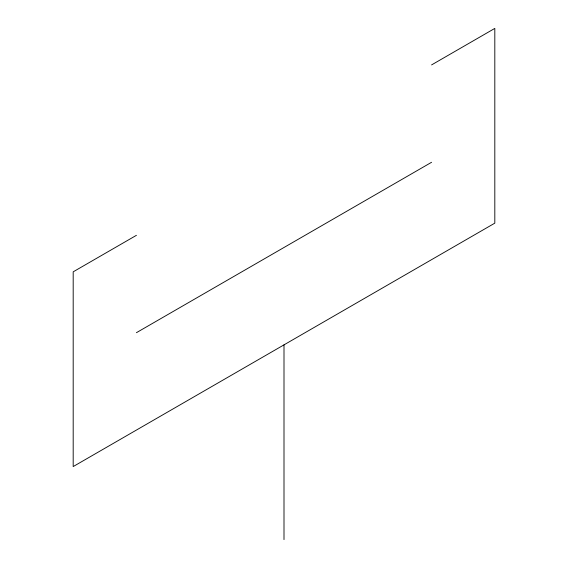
<?xml version="1.0" encoding="UTF-8"?>
<svg xmlns="http://www.w3.org/2000/svg" width="568" height="568" viewBox="0 0 568 568"><rect width="100%" height="100%" fill="white"/><g stroke="black" fill="none" stroke-linecap="round" stroke-linejoin="round"><path stroke-width="0.85" d="M136.427 235.315L73.187 271.831L73.187 466.569L494.813 223.146L494.813 28.4L431.573 64.915M136.427 332.685L431.573 162.285M284 344.854L284 539.6"/></g></svg>
